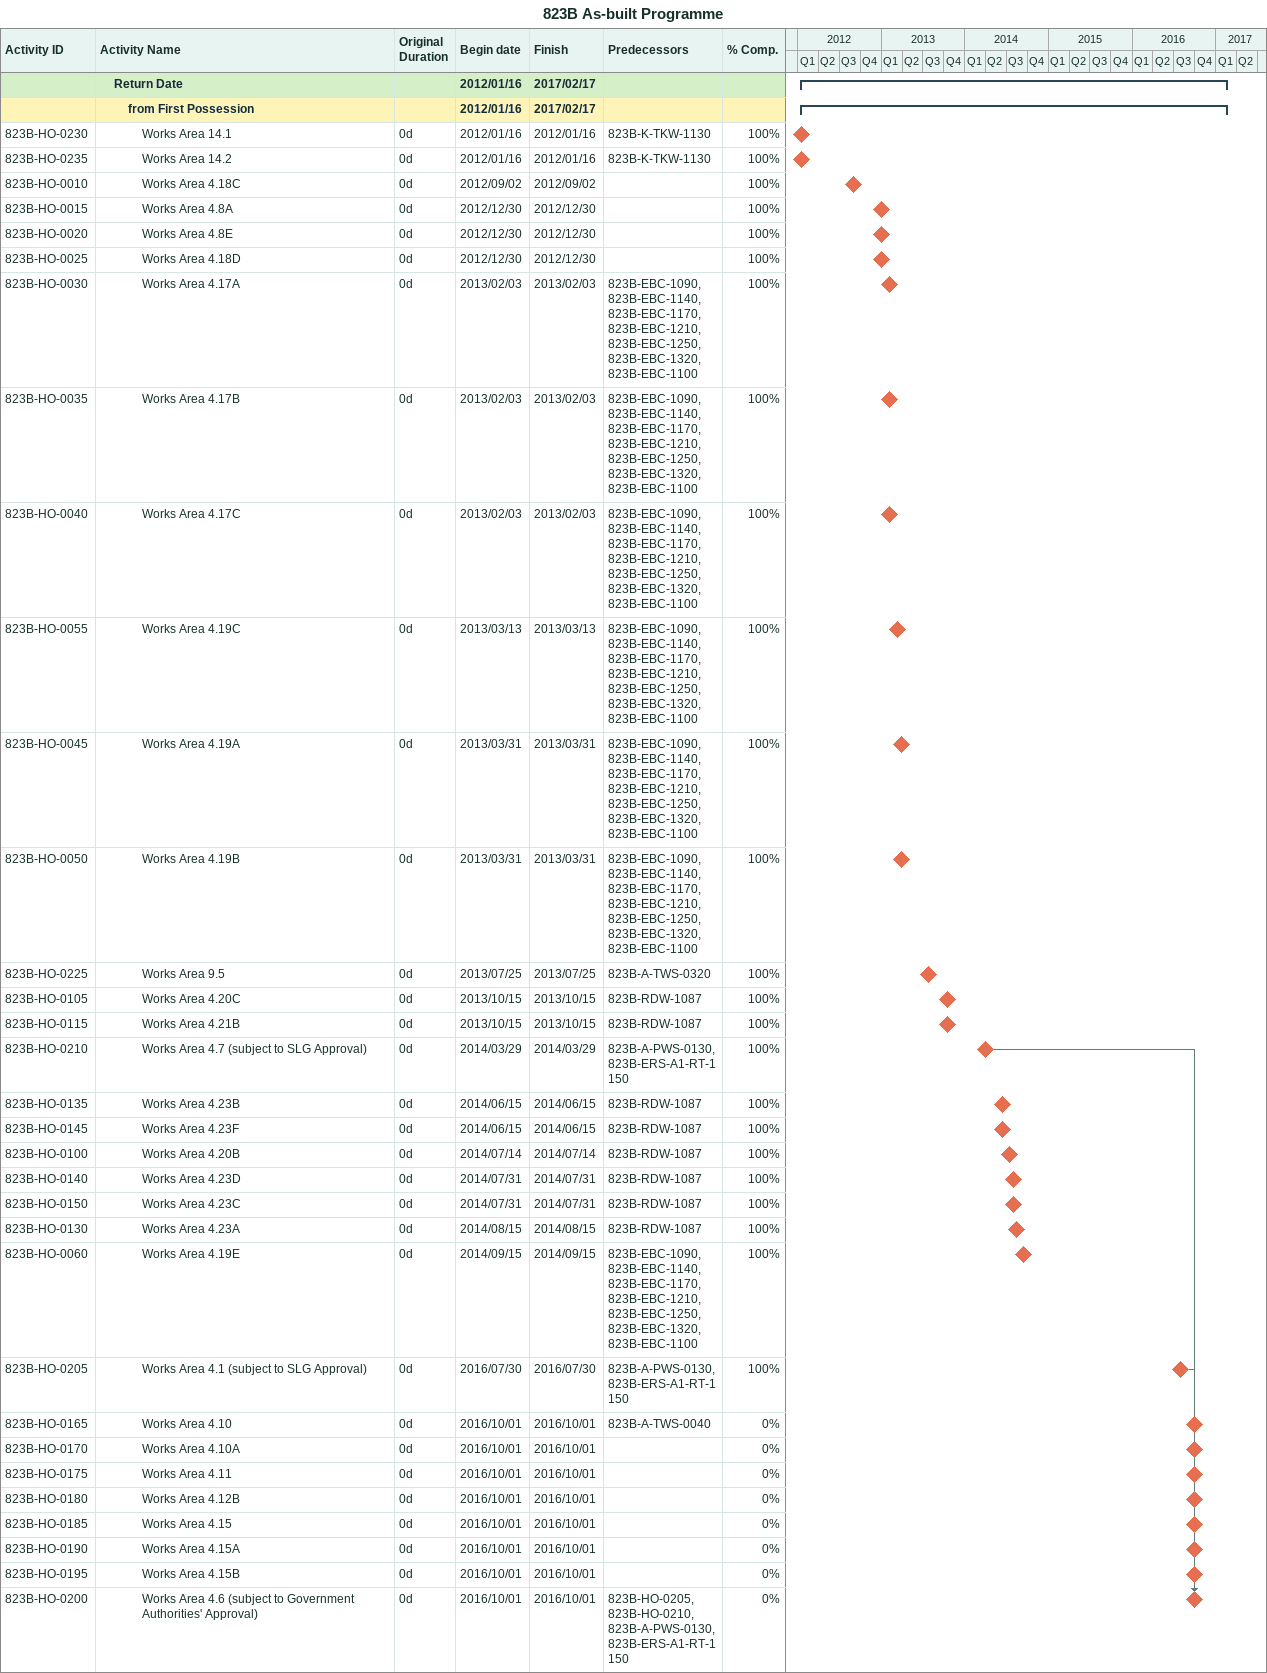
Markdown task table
823B As-built Programme

| ID | Level | Task | Original duration | Start | Finish | Predecessors | % complete |
|---|---|---|---|---|---|---|---|
|  | 2 | **Return Date** |  | 2012-01-16 | 2017-02-17 |  |  |
|  | 3 | **from First Possession** |  | 2012-01-16 | 2017-02-17 |  |  |
| 823B-HO-0230 | 4 | Works Area 14.1 | 0d | 2012-01-16 | 2012-01-16 | 823B-K-TKW-1130 | 100 |
| 823B-HO-0235 | 4 | Works Area 14.2 | 0d | 2012-01-16 | 2012-01-16 | 823B-K-TKW-1130 | 100 |
| 823B-HO-0010 | 4 | Works Area 4.18C | 0d | 2012-09-02 | 2012-09-02 |  | 100 |
| 823B-HO-0015 | 4 | Works Area 4.8A | 0d | 2012-12-30 | 2012-12-30 |  | 100 |
| 823B-HO-0020 | 4 | Works Area 4.8E | 0d | 2012-12-30 | 2012-12-30 |  | 100 |
| 823B-HO-0025 | 4 | Works Area 4.18D | 0d | 2012-12-30 | 2012-12-30 |  | 100 |
| 823B-HO-0030 | 4 | Works Area 4.17A | 0d | 2013-02-03 | 2013-02-03 | 823B-EBC-1090, 823B-EBC-1140, 823B-EBC-1170, 823B-EBC-1210, 823B-EBC-1250, 823B-EBC-1320, 823B-EBC-1100 | 100 |
| 823B-HO-0035 | 4 | Works Area 4.17B | 0d | 2013-02-03 | 2013-02-03 | 823B-EBC-1090, 823B-EBC-1140, 823B-EBC-1170, 823B-EBC-1210, 823B-EBC-1250, 823B-EBC-1320, 823B-EBC-1100 | 100 |
| 823B-HO-0040 | 4 | Works Area 4.17C | 0d | 2013-02-03 | 2013-02-03 | 823B-EBC-1090, 823B-EBC-1140, 823B-EBC-1170, 823B-EBC-1210, 823B-EBC-1250, 823B-EBC-1320, 823B-EBC-1100 | 100 |
| 823B-HO-0055 | 4 | Works Area 4.19C | 0d | 2013-03-13 | 2013-03-13 | 823B-EBC-1090, 823B-EBC-1140, 823B-EBC-1170, 823B-EBC-1210, 823B-EBC-1250, 823B-EBC-1320, 823B-EBC-1100 | 100 |
| 823B-HO-0045 | 4 | Works Area 4.19A | 0d | 2013-03-31 | 2013-03-31 | 823B-EBC-1090, 823B-EBC-1140, 823B-EBC-1170, 823B-EBC-1210, 823B-EBC-1250, 823B-EBC-1320, 823B-EBC-1100 | 100 |
| 823B-HO-0050 | 4 | Works Area 4.19B | 0d | 2013-03-31 | 2013-03-31 | 823B-EBC-1090, 823B-EBC-1140, 823B-EBC-1170, 823B-EBC-1210, 823B-EBC-1250, 823B-EBC-1320, 823B-EBC-1100 | 100 |
| 823B-HO-0225 | 4 | Works Area 9.5 | 0d | 2013-07-25 | 2013-07-25 | 823B-A-TWS-0320 | 100 |
| 823B-HO-0105 | 4 | Works Area 4.20C | 0d | 2013-10-15 | 2013-10-15 | 823B-RDW-1087 | 100 |
| 823B-HO-0115 | 4 | Works Area 4.21B | 0d | 2013-10-15 | 2013-10-15 | 823B-RDW-1087 | 100 |
| 823B-HO-0210 | 4 | Works Area 4.7 (subject to SLG Approval) | 0d | 2014-03-29 | 2014-03-29 | 823B-A-PWS-0130, 823B-ERS-A1-RT-1150 | 100 |
| 823B-HO-0135 | 4 | Works Area 4.23B | 0d | 2014-06-15 | 2014-06-15 | 823B-RDW-1087 | 100 |
| 823B-HO-0145 | 4 | Works Area 4.23F | 0d | 2014-06-15 | 2014-06-15 | 823B-RDW-1087 | 100 |
| 823B-HO-0100 | 4 | Works Area 4.20B | 0d | 2014-07-14 | 2014-07-14 | 823B-RDW-1087 | 100 |
| 823B-HO-0140 | 4 | Works Area 4.23D | 0d | 2014-07-31 | 2014-07-31 | 823B-RDW-1087 | 100 |
| 823B-HO-0150 | 4 | Works Area 4.23C | 0d | 2014-07-31 | 2014-07-31 | 823B-RDW-1087 | 100 |
| 823B-HO-0130 | 4 | Works Area 4.23A | 0d | 2014-08-15 | 2014-08-15 | 823B-RDW-1087 | 100 |
| 823B-HO-0060 | 4 | Works Area 4.19E | 0d | 2014-09-15 | 2014-09-15 | 823B-EBC-1090, 823B-EBC-1140, 823B-EBC-1170, 823B-EBC-1210, 823B-EBC-1250, 823B-EBC-1320, 823B-EBC-1100 | 100 |
| 823B-HO-0205 | 4 | Works Area 4.1 (subject to SLG Approval) | 0d | 2016-07-30 | 2016-07-30 | 823B-A-PWS-0130, 823B-ERS-A1-RT-1150 | 100 |
| 823B-HO-0165 | 4 | Works Area 4.10 | 0d | 2016-10-01 | 2016-10-01 | 823B-A-TWS-0040 | 0 |
| 823B-HO-0170 | 4 | Works Area 4.10A | 0d | 2016-10-01 | 2016-10-01 |  | 0 |
| 823B-HO-0175 | 4 | Works Area 4.11 | 0d | 2016-10-01 | 2016-10-01 |  | 0 |
| 823B-HO-0180 | 4 | Works Area 4.12B | 0d | 2016-10-01 | 2016-10-01 |  | 0 |
| 823B-HO-0185 | 4 | Works Area 4.15 | 0d | 2016-10-01 | 2016-10-01 |  | 0 |
| 823B-HO-0190 | 4 | Works Area 4.15A | 0d | 2016-10-01 | 2016-10-01 |  | 0 |
| 823B-HO-0195 | 4 | Works Area 4.15B | 0d | 2016-10-01 | 2016-10-01 |  | 0 |
| 823B-HO-0200 | 4 | Works Area 4.6 (subject to Government Authorities' Approval) | 0d | 2016-10-01 | 2016-10-01 | 823B-HO-0205, 823B-HO-0210, 823B-A-PWS-0130, 823B-ERS-A1-RT-1150 | 0 |
